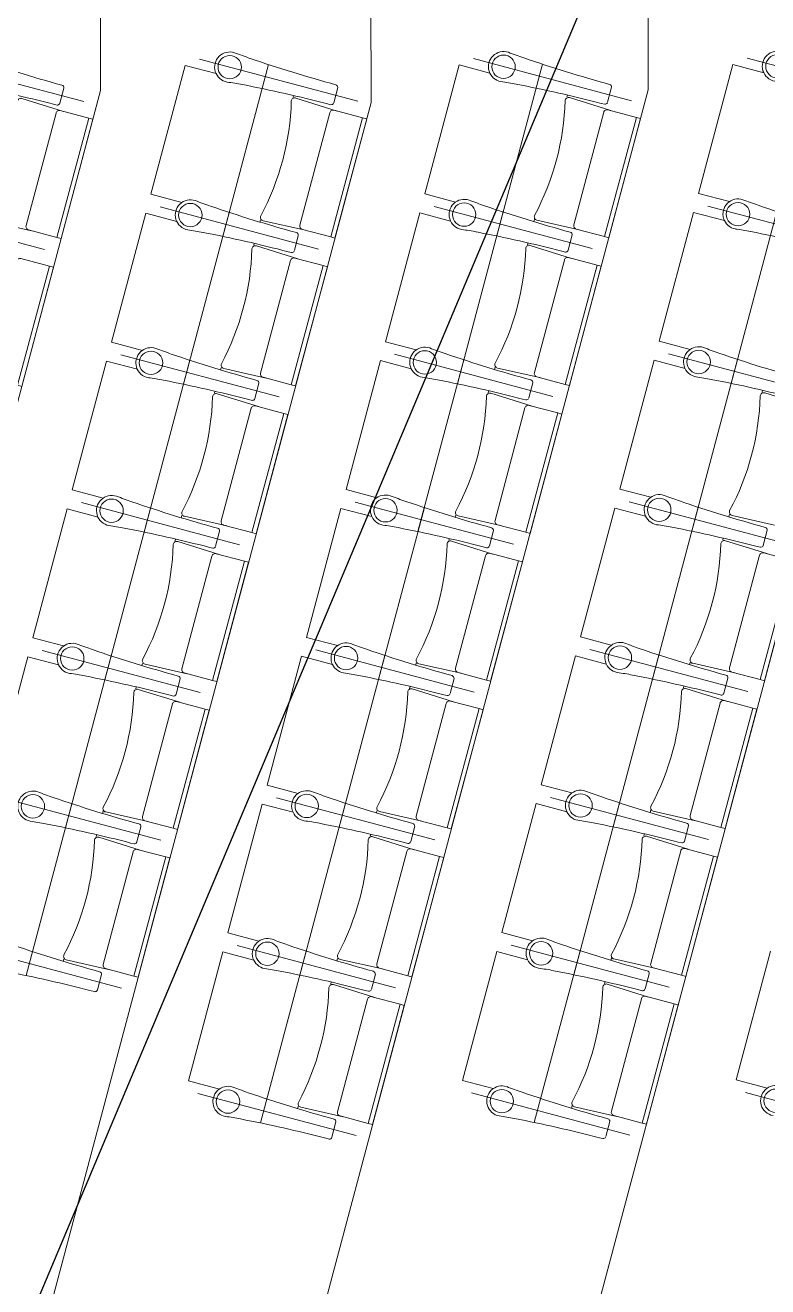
# Model space of a CAD drawing. Header units: millimetres. Extents: x 586 to 1010, y 369 to 668.
# Drawn here: x 686.327 to 689.039, y 465.201 to 469.809 of the extents above; entities that cross this region are included whole.
import ezdxf

# ---------------------------------------------------------------- set-up
doc = ezdxf.new("R2010")
doc.units = ezdxf.units.MM
doc.linetypes.add('CENTER', pattern=[2, 1.25, -0.25, 0.25, -0.25])
doc.linetypes.add('DASHED', pattern=[0.75, 0.5, -0.25])
doc.layers.add('plan line', color=7, linetype='Continuous', lineweight=15)

msp = doc.modelspace()

# ---------------------------------------------------------------- linework, layer by layer
at = {"color": 254, "lineweight": 25}
msp.add_lwpolyline([(689.8337, 492.1815), (690.1759, 488.4115), (690.4154, 484.4785), (690.0845, 476.9938), (689.3336, 473.1547), (688.3608, 469.8797), (686.2511, 464.8661), (683.9126, 461.3997), (682.5666, 460.2275), (680.996, 459.5586), (679.5611, 459.5542), (677.9508, 460.093), (676.3268, 461.1084), (674.7345, 462.5092), (671.8263, 466.1029), (669.833, 469.6129), (668.248, 474.1002), (667.65, 477.9454), (667.5806, 481.7471), (668.167, 489.4834)], dxfattribs=at)
for points in [[(671.7124, 620.7085), (706.7355, 621.773), (754.2598, 613.8303), (814.6609, 600.1481), (855.7567, 598.0104), (895.0671, 567.0647), (920.0096, 542.0176), (952.0084, 521.2476), (977.2234, 504.6526), (979.6352, 479.2339), (986.3437, 463.8549), (988.7975, 462.3853)], [(654.944, 595.4717), (670.2671, 587.3174), (714.302, 595.1648), (787.0891, 595.1648), (819.3936, 580.9441), (821.0297, 562.8505), (813.4907, 552.7881), (808.7339, 539.6711), (796.4072, 534.7059), (791.0222, 527.249), (791.0222, 507.547), (797.3007, 476.5274), (814.9752, 463.8897), (836.1481, 474.6816), (874.0221, 478.5878), (885.7286, 462.7333), (863.0042, 436.0794), (845.7887, 420.6845), (845.1044, 408.6747)], [(639.2065, 583.4381), (644.7272, 575.638), (657.7961, 553.4401), (668.4043, 543.9291), (682.5178, 548.7307), (692.9838, 555.4778), (711.9339, 556.5828), (734.3456, 532.1334), (750.593, 477.7475), (754.1369, 444.164), (776.4657, 425.4473), (782.6172, 412.2355)]]:
    msp.add_spline(points, degree=3, dxfattribs=at)
at = {"layer": 'plan line'}
for p, q in [((687.5896, 469.5266), (687.5722, 480.5826)), ((686.6015, 469.5702), (686.5842, 480.5359)), ((688.5844, 480.5391), (688.6017, 469.5734)), ((688.9112, 469.6655), (688.7859, 469.1946)), ((689.0239, 469.6355), (688.9112, 469.6655)), ((686.911, 469.6623), (686.7856, 469.1914)), ((687.0237, 469.6323), (686.911, 469.6623)), ((687.9111, 469.6639), (687.7858, 469.193)), ((688.0238, 469.6339), (687.9111, 469.6639)), ((686.4532, 469.5243), (686.4677, 469.5796)), ((688.6017, 469.5734), (687.201, 464.3126)), ((687.4534, 469.5259), (687.4678, 469.5812)), ((688.4535, 469.5275), (688.4679, 469.5828)), ((685.334, 464.8097), (686.6015, 469.5702)), ((687.3052, 469.5452), (687.307, 469.5522)), ((688.1345, 464.0641), (689.5931, 469.5423)), ((688.3053, 469.5467), (688.3072, 469.5538)), ((686.2675, 464.5612), (687.5896, 469.5266)), ((686.4429, 469.5171), (686.4304, 469.5202)), ((687.443, 469.5187), (687.4305, 469.5217)), ((688.4431, 469.5203), (688.4306, 469.5233)), ((686.7856, 469.1914), (686.8983, 469.1614)), ((687.7858, 469.193), (687.8984, 469.163)), ((688.7859, 469.1946), (688.8985, 469.1646)), ((686.7672, 469.1223), (686.6419, 468.6514)), ((686.8799, 469.0923), (686.7672, 469.1223)), ((687.7674, 469.1239), (687.642, 468.653)), ((687.88, 469.0939), (687.7674, 469.1239)), ((688.7675, 469.1255), (688.6421, 468.6546)), ((688.8801, 469.0955), (688.7675, 469.1255)), ((687.184, 469.0899), (687.1861, 469.0981)), ((688.1841, 469.0915), (688.1862, 469.0997)), ((687.3096, 468.9859), (687.324, 469.0412)), ((687.3096, 468.9859), (687.324, 469.0412)), ((688.3097, 468.9875), (688.3242, 469.0428)), ((688.3097, 468.9875), (688.3241, 469.0428)), ((687.1614, 469.0052), (687.1633, 469.0122)), ((687.2992, 468.9787), (687.2868, 468.9817)), ((687.2992, 468.9787), (687.2868, 468.9817)), ((688.1615, 469.0067), (688.1634, 469.0138)), ((688.2994, 468.9803), (688.2869, 468.9833)), ((688.2994, 468.9803), (688.2869, 468.9833)), ((687.642, 468.653), (687.7546, 468.623)), ((688.6421, 468.6546), (688.7548, 468.6246)), ((686.6419, 468.6514), (686.7545, 468.6214)), ((686.6235, 468.5824), (686.4981, 468.1115)), ((686.7361, 468.5524), (686.6235, 468.5824)), ((687.6236, 468.5839), (687.4982, 468.113)), ((687.7363, 468.5539), (687.6236, 468.5839)), ((688.0403, 468.5515), (688.0425, 468.5597)), ((688.6237, 468.5855), (688.4983, 468.1146)), ((688.7364, 468.5555), (688.6237, 468.5855)), ((687.0402, 468.5499), (687.0423, 468.5581)), ((687.0176, 468.4652), (687.0195, 468.4722)), ((687.1658, 468.4459), (687.1803, 468.5012)), ((687.1658, 468.4459), (687.1803, 468.5012)), ((688.0177, 468.4668), (688.0196, 468.4738)), ((688.1659, 468.4475), (688.1804, 468.5028)), ((688.1659, 468.4475), (688.1804, 468.5028)), ((689.0178, 468.4683), (689.0197, 468.4754)), ((687.1555, 468.4387), (687.143, 468.4418)), ((687.1555, 468.4387), (687.143, 468.4418)), ((688.1556, 468.4403), (688.1431, 468.4433)), ((688.1556, 468.4403), (688.1431, 468.4433)), ((686.4981, 468.1115), (686.6108, 468.0815)), ((687.4982, 468.113), (687.6109, 468.083)), ((688.4983, 468.1146), (688.611, 468.0846)), ((686.4797, 468.0424), (686.3543, 467.5715)), ((686.5924, 468.0124), (686.4797, 468.0424)), ((686.8964, 468.01), (686.8986, 468.0181)), ((687.4798, 468.0439), (687.3544, 467.573)), ((687.5925, 468.0139), (687.4798, 468.0439)), ((687.8965, 468.0115), (687.8987, 468.0197)), ((688.4799, 468.0455), (688.3545, 467.5746)), ((688.5926, 468.0155), (688.4799, 468.0455)), ((688.8966, 468.0131), (688.8988, 468.0213)), ((687.022, 467.906), (687.0365, 467.9612)), ((687.022, 467.906), (687.0365, 467.9612)), ((688.0221, 467.9075), (688.0366, 467.9628)), ((688.0221, 467.9075), (688.0366, 467.9628)), ((689.0222, 467.9091), (689.0367, 467.9644)), ((689.0222, 467.9091), (689.0367, 467.9644)), ((686.8738, 467.9252), (686.8757, 467.9323)), ((687.8739, 467.9268), (687.8758, 467.9338)), ((688.874, 467.9284), (688.8759, 467.9354)), ((687.0117, 467.8987), (686.9992, 467.9018)), ((687.0117, 467.8987), (686.9992, 467.9018)), ((688.0118, 467.9003), (687.9993, 467.9034)), ((688.0118, 467.9003), (687.9993, 467.9034)), ((689.0119, 467.9019), (688.9994, 467.9049)), ((689.0119, 467.9019), (688.9994, 467.9049)), ((686.3543, 467.5715), (686.467, 467.5415)), ((687.3544, 467.573), (687.4671, 467.543)), ((688.3545, 467.5746), (688.4672, 467.5446)), ((686.3359, 467.5024), (686.2105, 467.0315)), ((686.4486, 467.4724), (686.3359, 467.5024)), ((687.336, 467.504), (687.2107, 467.0331)), ((687.4487, 467.474), (687.336, 467.504)), ((688.3361, 467.5055), (688.2108, 467.0346)), ((688.4488, 467.4755), (688.3361, 467.5055)), ((686.7526, 467.47), (686.7548, 467.4781)), ((687.7527, 467.4716), (687.7549, 467.4797)), ((688.7528, 467.4731), (688.755, 467.4813)), ((686.8782, 467.366), (686.8927, 467.4213)), ((686.8783, 467.366), (686.8927, 467.4213)), ((687.8784, 467.3675), (687.8928, 467.4228)), ((687.8784, 467.3675), (687.8928, 467.4228)), ((688.8785, 467.3691), (688.8929, 467.4244)), ((688.8785, 467.3691), (688.8929, 467.4244)), ((686.7301, 467.3852), (686.7319, 467.3923)), ((686.8679, 467.3587), (686.8554, 467.3618)), ((686.8679, 467.3587), (686.8554, 467.3618)), ((687.7302, 467.3868), (687.732, 467.3938)), ((687.868, 467.3603), (687.8555, 467.3634)), ((687.868, 467.3603), (687.8555, 467.3634)), ((688.7303, 467.3884), (688.7322, 467.3954)), ((688.8681, 467.3619), (688.8556, 467.3649)), ((688.8681, 467.3619), (688.8556, 467.3649)), ((687.2107, 467.0331), (687.3233, 467.0031)), ((688.2108, 467.0346), (688.3234, 467.0046)), ((687.1923, 466.964), (687.0669, 466.4931)), ((687.3049, 466.934), (687.1923, 466.964)), ((688.1924, 466.9656), (688.067, 466.4946)), ((688.305, 466.9356), (688.1924, 466.9656)), ((686.6088, 466.93), (686.611, 466.9381)), ((687.609, 466.9316), (687.6111, 466.9397)), ((688.6091, 466.9331), (688.6112, 466.9413)), ((686.7345, 466.826), (686.7489, 466.8813)), ((686.7345, 466.826), (686.7489, 466.8813)), ((687.7346, 466.8276), (687.749, 466.8828)), ((687.7346, 466.8276), (687.749, 466.8828)), ((688.5865, 466.8484), (688.5884, 466.8554)), ((688.7347, 466.8291), (688.7492, 466.8844)), ((688.7347, 466.8291), (688.7492, 466.8844)), ((686.5863, 466.8452), (686.5882, 466.8523)), ((686.7241, 466.8187), (686.7117, 466.8218)), ((686.7241, 466.8187), (686.7117, 466.8218)), ((687.5864, 466.8468), (687.5883, 466.8539)), ((687.7242, 466.8203), (687.7118, 466.8234)), ((687.7242, 466.8203), (687.7118, 466.8234)), ((688.7244, 466.8219), (688.7119, 466.825)), ((688.7244, 466.8219), (688.7119, 466.825)), ((687.0669, 466.4931), (687.1795, 466.4631)), ((688.067, 466.4946), (688.1796, 466.4646)), ((686.4651, 466.39), (686.4672, 466.3981)), ((687.0485, 466.424), (686.9231, 465.9531)), ((687.1611, 466.394), (687.0485, 466.424)), ((687.4652, 466.3916), (687.4674, 466.3997)), ((688.0486, 466.4256), (687.9232, 465.9547)), ((688.1613, 466.3956), (688.0486, 466.4256)), ((688.4653, 466.3932), (688.4675, 466.4013)), ((689.0487, 466.4271), (688.9233, 465.9562)), ((686.5907, 466.286), (686.6052, 466.3413)), ((687.4426, 466.3068), (687.4445, 466.3139)), ((687.5908, 466.2876), (687.6053, 466.3429)), ((687.5908, 466.2876), (687.6053, 466.3429)), ((688.4427, 466.3084), (688.4446, 466.3154)), ((688.5909, 466.2891), (688.6054, 466.3444)), ((688.5909, 466.2891), (688.6054, 466.3444)), ((686.5804, 466.2788), (686.5679, 466.2818)), ((687.5805, 466.2803), (687.568, 466.2834)), ((687.5805, 466.2803), (687.568, 466.2834)), ((688.5806, 466.2819), (688.5681, 466.285)), ((688.5806, 466.2819), (688.5681, 466.285)), ((686.9231, 465.9531), (687.0358, 465.9231)), ((687.9232, 465.9547), (688.0359, 465.9247)), ((688.9233, 465.9562), (689.036, 465.9262)), ((687.3214, 465.8516), (687.3236, 465.8597)), ((688.3215, 465.8532), (688.3237, 465.8613)), ((687.447, 465.7476), (687.4615, 465.8029)), ((688.4471, 465.7492), (688.4616, 465.8045)), ((687.4367, 465.7403), (687.4242, 465.7434)), ((688.4368, 465.7419), (688.4243, 465.745))]:
    msp.add_line(p, q, dxfattribs=at)
at = {"layer": 'plan line', "linetype": 'CENTER', "ltscale": 3}
for p, q in [((686.541, 469.53), (685.9632, 469.6838)), ((687.5411, 469.5316), (686.9633, 469.6854)), ((688.5412, 469.5331), (687.9634, 469.687)), ((689.5413, 469.5347), (688.9635, 469.6886)), ((686.3972, 468.99), (685.8194, 469.1438)), ((686.3972, 468.99), (685.8194, 469.1438)), ((687.3973, 468.9916), (686.8195, 469.1454)), ((687.3973, 468.9916), (686.8195, 469.1454)), ((688.3974, 468.9931), (687.8196, 469.147)), ((688.3974, 468.9931), (687.8196, 469.147)), ((689.3975, 468.9947), (688.8197, 469.1486)), ((689.3975, 468.9947), (688.8197, 469.1486)), ((688.2537, 468.4532), (687.6758, 468.607)), ((688.2537, 468.4532), (687.6758, 468.607)), ((689.2538, 468.4547), (688.676, 468.6086)), ((689.2538, 468.4547), (688.676, 468.6086)), ((687.2535, 468.4516), (686.6757, 468.6054)), ((687.2535, 468.4516), (686.6757, 468.6054)), ((687.1098, 467.9116), (686.532, 468.0654)), ((687.1098, 467.9116), (686.532, 468.0654)), ((688.1099, 467.9132), (687.5321, 468.067)), ((688.1099, 467.9132), (687.5321, 468.067)), ((689.11, 467.9148), (688.5322, 468.0686)), ((689.11, 467.9148), (688.5322, 468.0686)), ((686.966, 467.3716), (686.3882, 467.5255)), ((686.966, 467.3716), (686.3882, 467.5255)), ((687.9661, 467.3732), (687.3883, 467.527)), ((687.9661, 467.3732), (687.3883, 467.527)), ((688.9662, 467.3748), (688.3884, 467.5286)), ((688.9662, 467.3748), (688.3884, 467.5286)), ((686.8222, 466.8316), (686.2444, 466.9855)), ((686.8222, 466.8316), (686.2444, 466.9855)), ((687.8223, 466.8332), (687.2445, 466.987)), ((687.8223, 466.8332), (687.2445, 466.987)), ((688.8224, 466.8348), (688.2446, 466.9886)), ((688.8224, 466.8348), (688.2446, 466.9886)), ((686.6784, 466.2916), (686.1006, 466.4455)), ((687.6785, 466.2932), (687.1007, 466.4471)), ((687.6785, 466.2932), (687.1007, 466.4471)), ((688.6787, 466.2948), (688.1008, 466.4486)), ((688.6787, 466.2948), (688.1008, 466.4486)), ((687.5348, 465.7532), (686.957, 465.9071)), ((688.5349, 465.7548), (687.9571, 465.9087)), ((689.535, 465.7564), (688.9572, 465.9102))]:
    msp.add_line(p, q, dxfattribs=at)
at = {"layer": 'plan line', "linetype": 'DASHED', "ltscale": 3}
for p, q in [((688.2157, 469.6668), (688.0485, 469.0392)), ((687.2156, 469.6653), (687.0484, 469.0376)), ((687.0718, 469.1253), (686.9047, 468.4976)), ((688.0719, 469.1269), (687.9048, 468.4992)), ((689.072, 469.1284), (688.9049, 468.5008)), ((686.928, 468.5853), (686.7609, 467.9576)), ((687.9281, 468.5869), (687.761, 467.9592)), ((688.9282, 468.5884), (688.7611, 467.9608)), ((686.7842, 468.0453), (686.6171, 467.4176)), ((687.7843, 468.0469), (687.6172, 467.4192)), ((688.7844, 468.0485), (688.6173, 467.4208)), ((686.6405, 467.5053), (686.4733, 466.8776)), ((687.6406, 467.5069), (687.4734, 466.8792)), ((688.6407, 467.5085), (688.4735, 466.8808)), ((686.4967, 466.9653), (686.3296, 466.3377)), ((687.4968, 466.9669), (687.3297, 466.3392)), ((688.4969, 466.9685), (688.3298, 466.3408)), ((687.353, 466.4269), (687.1859, 465.7993)), ((688.3531, 466.4285), (688.186, 465.8008))]:
    msp.add_line(p, q, dxfattribs=at)
at = {"layer": 'plan line'}
for points in [[(686.3498, 469.0585), (686.1954, 469.0936, -0.474715), (686.1867, 469.1111, 0.115865), (686.2983, 469.5306, -0.474715), (686.3146, 469.5415), (686.4658, 469.4941)], [(687.3499, 469.0601), (687.1955, 469.0951, -0.474715), (687.1868, 469.1127, 0.115865), (687.2985, 469.5321, -0.474715), (687.3148, 469.543), (687.4659, 469.4957)], [(688.35, 469.0616), (688.1956, 469.0967, -0.474715), (688.1869, 469.1143, 0.115865), (688.2986, 469.5337, -0.474715), (688.3149, 469.5446), (688.466, 469.4973)], [(686.4422, 469.0339), (686.3387, 469.0614, -0.414214), (686.3297, 469.077), (686.4392, 469.4881, -0.414214), (686.4547, 469.4971), (686.5589, 469.4694), (686.4422, 469.0339)], [(687.4423, 469.0355), (687.3389, 469.063, -0.414214), (687.3299, 469.0785), (687.4393, 469.4896, -0.414214), (687.4549, 469.4987), (687.559, 469.4709), (687.4423, 469.0355)], [(688.4424, 469.0371), (688.339, 469.0646, -0.414214), (688.33, 469.0801), (688.4394, 469.4912, -0.414214), (688.455, 469.5002), (688.5591, 469.4725), (688.4424, 469.0371)], [(687.2061, 468.5201), (687.0517, 468.5551, -0.474715), (687.043, 468.5727, 0.115865), (687.1547, 468.9922, -0.474715), (687.171, 469.0031), (687.3221, 468.9557)], [(688.2063, 468.5217), (688.0518, 468.5567, -0.474715), (688.0431, 468.5743, 0.115865), (688.1548, 468.9937, -0.474715), (688.1711, 469.0046), (688.3222, 468.9573)], [(686.2984, 468.4939), (686.195, 468.5214, -0.414214), (686.186, 468.537), (686.2954, 468.9481, -0.414214), (686.311, 468.9571), (686.4151, 468.9294), (686.2984, 468.4939)], [(687.2985, 468.4955), (687.1951, 468.523, -0.414214), (687.1861, 468.5386), (687.2955, 468.9497, -0.414214), (687.3111, 468.9587), (687.4152, 468.931), (687.2985, 468.4955)], [(688.2986, 468.4971), (688.1952, 468.5246, -0.414214), (688.1862, 468.5401), (688.2956, 468.9512, -0.414214), (688.3112, 468.9602), (688.4153, 468.9325), (688.2986, 468.4971)], [(687.0624, 467.9801), (686.9079, 468.0152, -0.474715), (686.8992, 468.0327, 0.115865), (687.0109, 468.4522, -0.474715), (687.0272, 468.4631), (687.1784, 468.4157)], [(688.0625, 467.9817), (687.9081, 468.0167, -0.474715), (687.8993, 468.0343, 0.115865), (688.011, 468.4537, -0.474715), (688.0273, 468.4647), (688.1785, 468.4173)], [(689.0626, 467.9832), (688.9082, 468.0183, -0.474715), (688.8994, 468.0359, 0.115865), (689.0111, 468.4553, -0.474715), (689.0274, 468.4662), (689.1786, 468.4189)], [(687.1547, 467.9555), (687.0513, 467.983, -0.414214), (687.0423, 467.9986), (687.1518, 468.4097, -0.414214), (687.1673, 468.4187), (687.2715, 468.391), (687.1547, 467.9555)], [(688.1548, 467.9571), (688.0514, 467.9846, -0.414214), (688.0424, 468.0002), (688.1519, 468.4113, -0.414214), (688.1674, 468.4203), (688.2716, 468.3926), (688.1548, 467.9571)], [(686.9186, 467.4401), (686.7642, 467.4752, -0.474715), (686.7554, 467.4927, 0.115865), (686.8671, 467.9122, -0.474715), (686.8834, 467.9231), (687.0346, 467.8757)], [(687.9187, 467.4417), (687.7643, 467.4767, -0.474715), (687.7556, 467.4943, 0.115865), (687.8672, 467.9138, -0.474715), (687.8835, 467.9247), (688.0347, 467.8773)], [(688.9188, 467.4433), (688.7644, 467.4783, -0.474715), (688.7557, 467.4959, 0.115865), (688.8673, 467.9153, -0.474715), (688.8837, 467.9262), (689.0348, 467.8789)], [(687.0109, 467.4155), (686.9075, 467.443, -0.414214), (686.8985, 467.4586), (687.008, 467.8697, -0.414214), (687.0235, 467.8787), (687.1277, 467.851), (687.0109, 467.4155)], [(688.0111, 467.4171), (687.9076, 467.4446, -0.414214), (687.8986, 467.4602), (688.0081, 467.8713, -0.414214), (688.0236, 467.8803), (688.1278, 467.8526), (688.0111, 467.4171)], [(689.0112, 467.4187), (688.9077, 467.4462, -0.414214), (688.8987, 467.4617), (689.0082, 467.8728, -0.414214), (689.0237, 467.8818), (689.1279, 467.8541), (689.0112, 467.4187)], [(686.7748, 466.9001), (686.6204, 466.9352, -0.474715), (686.6117, 466.9528, 0.115865), (686.7233, 467.3722, -0.474715), (686.7397, 467.3831), (686.8908, 467.3358)], [(687.7749, 466.9017), (687.6205, 466.9368, -0.474715), (687.6118, 466.9543, 0.115865), (687.7235, 467.3738, -0.474715), (687.7398, 467.3847), (687.8909, 467.3373)], [(688.775, 466.9033), (688.6206, 466.9383, -0.474715), (688.6119, 466.9559, 0.115865), (688.7236, 467.3754, -0.474715), (688.7399, 467.3863), (688.891, 467.3389)], [(686.8672, 466.8756), (686.7638, 466.9031, -0.414214), (686.7547, 466.9186), (686.8642, 467.3297, -0.414214), (686.8797, 467.3387), (686.9839, 467.311), (686.8672, 466.8756)], [(687.8673, 466.8771), (687.7639, 466.9046, -0.414214), (687.7549, 466.9202), (687.8643, 467.3313, -0.414214), (687.8799, 467.3403), (687.984, 467.3126), (687.8673, 466.8771)], [(688.8674, 466.8787), (688.764, 466.9062, -0.414214), (688.755, 466.9218), (688.8644, 467.3329, -0.414214), (688.88, 467.3419), (688.9841, 467.3142), (688.8674, 466.8787)], [(686.631, 466.3601), (686.4766, 466.3952, -0.474715), (686.4679, 466.4128, 0.115865), (686.5796, 466.8322, -0.474715), (686.5959, 466.8431), (686.747, 466.7958)], [(687.6311, 466.3617), (687.4767, 466.3968, -0.474715), (687.468, 466.4143, 0.115865), (687.5797, 466.8338, -0.474715), (687.596, 466.8447), (687.7471, 466.7974)], [(688.6313, 466.3633), (688.4768, 466.3984, -0.474715), (688.4681, 466.4159, 0.115865), (688.5798, 466.8354, -0.474715), (688.5961, 466.8463), (688.7473, 466.7989)], [(686.7234, 466.3356), (686.62, 466.3631, -0.414214), (686.611, 466.3786), (686.7204, 466.7897, -0.414214), (686.736, 466.7987), (686.8401, 466.771), (686.7234, 466.3356)], [(687.7235, 466.3371), (687.6201, 466.3647, -0.414214), (687.6111, 466.3802), (687.7205, 466.7913, -0.414214), (687.7361, 466.8003), (687.8402, 466.7726), (687.7235, 466.3371)], [(688.7236, 466.3387), (688.6202, 466.3662, -0.414214), (688.6112, 466.3818), (688.7206, 466.7929, -0.414214), (688.7362, 466.8019), (688.8403, 466.7742), (688.7236, 466.3387)], [(687.4874, 465.8217), (687.333, 465.8568, -0.474715), (687.3242, 465.8744, 0.115865), (687.4359, 466.2938, -0.474715), (687.4522, 466.3047), (687.6034, 466.2574)], [(688.4875, 465.8233), (688.3331, 465.8584, -0.474715), (688.3243, 465.8759, 0.115865), (688.436, 466.2954, -0.474715), (688.4523, 466.3063), (688.6035, 466.2589)], [(687.5797, 465.7972), (687.4763, 465.8247, -0.414214), (687.4673, 465.8402), (687.5768, 466.2513, -0.414214), (687.5923, 466.2603), (687.6965, 466.2326), (687.5797, 465.7972)], [(688.5798, 465.7987), (688.4764, 465.8262, -0.414214), (688.4674, 465.8418), (688.5769, 466.2529, -0.414214), (688.5924, 466.2619), (688.6966, 466.2342), (688.5798, 465.7987)]]:
    msp.add_lwpolyline(points, format="xyb", dxfattribs=at)
for points in [[(686.4576, 469.0298), (686.5736, 469.4654), (686.5589, 469.4694), (686.4422, 469.0339), (686.4576, 469.0298)], [(687.4577, 469.0314), (687.5737, 469.467), (687.559, 469.4709), (687.4423, 469.0355), (687.4577, 469.0314)], [(688.4579, 469.033), (688.5738, 469.4686), (688.5591, 469.4725), (688.4424, 469.0371), (688.4579, 469.033)], [(686.3138, 468.4898), (686.4298, 468.9255), (686.4151, 468.9294), (686.2984, 468.4939), (686.3138, 468.4898)], [(687.314, 468.4914), (687.43, 468.927), (687.4152, 468.931), (687.2985, 468.4955), (687.314, 468.4914)], [(688.3141, 468.493), (688.4301, 468.9286), (688.4153, 468.9325), (688.2986, 468.4971), (688.3141, 468.493)], [(687.1702, 467.9514), (687.2862, 468.3871), (687.2715, 468.391), (687.1547, 467.9555), (687.1702, 467.9514)], [(688.1703, 467.953), (688.2863, 468.3886), (688.2716, 468.3926), (688.1548, 467.9571), (688.1703, 467.953)], [(687.0264, 467.4114), (687.1424, 467.8471), (687.1277, 467.851), (687.0109, 467.4155), (687.0264, 467.4114)], [(688.0265, 467.413), (688.1425, 467.8486), (688.1278, 467.8526), (688.0111, 467.4171), (688.0265, 467.413)], [(689.0266, 467.4146), (689.1426, 467.8502), (689.1279, 467.8541), (689.0112, 467.4187), (689.0266, 467.4146)], [(686.8826, 466.8714), (686.9986, 467.3071), (686.9839, 467.311), (686.8672, 466.8756), (686.8826, 466.8714)], [(687.8827, 466.873), (687.9987, 467.3087), (687.984, 467.3126), (687.8673, 466.8771), (687.8827, 466.873)], [(688.8829, 466.8746), (688.9988, 467.3102), (688.9841, 467.3142), (688.8674, 466.8787), (688.8829, 466.8746)], [(686.7389, 466.3314), (686.8549, 466.7671), (686.8401, 466.771), (686.7234, 466.3356), (686.7389, 466.3314)], [(687.739, 466.333), (687.855, 466.7687), (687.8402, 466.7726), (687.7235, 466.3371), (687.739, 466.333)], [(688.7391, 466.3346), (688.8551, 466.7702), (688.8403, 466.7742), (688.7236, 466.3387), (688.7391, 466.3346)], [(687.5952, 465.793), (687.7112, 466.2287), (687.6965, 466.2326), (687.5797, 465.7972), (687.5952, 465.793)], [(688.5953, 465.7946), (688.7113, 466.2303), (688.6966, 466.2342), (688.5798, 465.7987), (688.5953, 465.7946)]]:
    msp.add_lwpolyline(points, dxfattribs=at)
for centre in [(687.0735, 469.6557), (688.0736, 469.6573), (689.0737, 469.6589), (687.9298, 469.1173), (687.9298, 469.1173), (688.9299, 469.1189), (688.9299, 469.1189), (686.9297, 469.1157), (686.9297, 469.1157), (686.786, 468.5757), (686.786, 468.5757), (687.7861, 468.5773), (687.7861, 468.5773), (688.7862, 468.5789), (688.7862, 468.5789), (686.6422, 468.0357), (686.6422, 468.0357), (687.6423, 468.0373), (687.6423, 468.0373), (688.6424, 468.0389), (688.6424, 468.0389), (686.4984, 467.4958), (686.4984, 467.4958), (687.4985, 467.4973), (687.4985, 467.4973), (688.4986, 467.4989), (688.4986, 467.4989), (686.3546, 466.9558), (686.3546, 466.9558), (687.3547, 466.9573), (687.3547, 466.9573), (688.3548, 466.9589), (688.3548, 466.9589), (687.211, 466.4174), (687.211, 466.4174), (688.2111, 466.4189), (688.2111, 466.4189), (687.0672, 465.8774), (688.0673, 465.8789), (689.0674, 465.8805)]:
    msp.add_circle(centre, 0.0427, dxfattribs=at)
for centre, radius, start, end in [((688.0739, 469.6576), 0.0554, 71.596, 259.6384), ((689.074, 469.6591), 0.0554, 71.596, 259.6384), ((687.8729, 474.7281), 5.3287, 251.1073, 254.6309), ((687.0738, 469.656), 0.0554, 71.596, 259.6384), ((688.4732, 473.4146), 3.9554, 249.5499, 250.418), ((688.873, 474.7297), 5.3287, 251.1073, 254.6309), ((689.4733, 473.4162), 3.9554, 249.5499, 250.418), ((689.8731, 474.7312), 5.3287, 251.1073, 254.6309), ((685.1717, 464.6847), 4.9966, 75.409, 79.0646), ((686.4581, 469.5806), 0.00967, 354.2643, 75.7147), ((686.9275, 468.6161), 0.9947, 78.8628, 82.1256), ((686.1718, 464.6863), 4.9966, 75.409, 79.0646), ((687.4582, 469.5822), 0.00967, 354.2643, 75.7147), ((687.9276, 468.6177), 0.9947, 78.8628, 82.1256), ((687.1719, 464.6879), 4.9966, 75.409, 79.0646), ((688.4583, 469.5837), 0.00967, 354.2643, 75.7147), ((686.4439, 469.5264), 0.00935, 263.5288, 336.652), ((687.4441, 469.528), 0.00935, 263.5288, 336.652), ((688.4442, 469.5295), 0.00935, 263.5288, 336.652), ((686.93, 469.116), 0.0554, 71.596, 259.6384), ((686.93, 469.116), 0.0554, 71.596, 259.6384), ((688.3294, 472.8746), 3.9554, 249.5499, 250.418), ((688.3294, 472.8746), 3.9554, 249.5499, 250.418), ((687.9301, 469.1176), 0.0554, 71.596, 259.6384), ((687.9301, 469.1176), 0.0554, 71.596, 259.6384), ((689.3296, 472.8762), 3.9554, 249.5499, 250.418), ((689.3296, 472.8762), 3.9554, 249.5499, 250.418), ((688.9302, 469.1192), 0.0554, 71.596, 259.6384), ((688.9302, 469.1192), 0.0554, 71.596, 259.6384), ((690.3297, 472.8778), 3.9554, 249.5499, 250.418), ((690.3297, 472.8778), 3.9554, 249.5499, 250.418), ((688.7292, 474.1897), 5.3287, 251.1073, 254.6309), ((688.7292, 474.1897), 5.3287, 251.1073, 254.6309), ((689.7293, 474.1912), 5.3287, 251.1073, 254.6309), ((689.7293, 474.1912), 5.3287, 251.1073, 254.6309), ((690.7294, 474.1928), 5.3287, 251.1073, 254.6309), ((690.7294, 474.1928), 5.3287, 251.1073, 254.6309), ((686.7838, 468.0762), 0.9947, 78.8628, 82.1256), ((686.7837, 468.0762), 0.9947, 78.8628, 82.1256), ((686.028, 464.1463), 4.9966, 75.409, 79.0646), ((686.028, 464.1463), 4.9966, 75.409, 79.0646), ((687.3144, 469.0422), 0.00967, 354.2643, 75.7147), ((687.3144, 469.0422), 0.00967, 354.2643, 75.7147), ((687.7839, 468.0777), 0.9947, 78.8628, 82.1256), ((687.7839, 468.0777), 0.9947, 78.8628, 82.1256), ((687.0281, 464.1479), 4.9966, 75.409, 79.0646), ((687.0281, 464.1479), 4.9966, 75.409, 79.0646), ((688.3145, 469.0438), 0.00967, 354.2643, 75.7147), ((688.3145, 469.0438), 0.00967, 354.2643, 75.7147), ((688.784, 468.0793), 0.9947, 78.8628, 82.1256), ((688.784, 468.0793), 0.9947, 78.8628, 82.1256), ((688.0282, 464.1494), 4.9966, 75.409, 79.0646), ((688.0282, 464.1494), 4.9966, 75.409, 79.0646), ((687.3003, 468.988), 0.00935, 263.5288, 336.652), ((687.3003, 468.988), 0.00935, 263.5288, 336.652), ((688.3004, 468.9896), 0.00935, 263.5288, 336.652), ((688.3004, 468.9896), 0.00935, 263.5288, 336.652), ((686.7862, 468.576), 0.0554, 71.596, 259.6384), ((686.7862, 468.576), 0.0554, 71.596, 259.6384), ((688.1857, 472.3346), 3.9554, 249.5499, 250.418), ((688.1857, 472.3346), 3.9554, 249.5499, 250.418), ((688.5854, 473.6497), 5.3287, 251.1073, 254.6309), ((688.5854, 473.6497), 5.3287, 251.1073, 254.6309), ((687.7863, 468.5776), 0.0554, 71.596, 259.6384), ((687.7863, 468.5776), 0.0554, 71.596, 259.6384), ((689.1858, 472.3362), 3.9554, 249.5499, 250.418), ((689.1858, 472.3362), 3.9554, 249.5499, 250.418), ((689.5855, 473.6513), 5.3287, 251.1073, 254.6309), ((689.5855, 473.6513), 5.3287, 251.1073, 254.6309), ((688.7864, 468.5792), 0.0554, 71.596, 259.6384), ((688.7864, 468.5792), 0.0554, 71.596, 259.6384), ((690.1859, 472.3378), 3.9554, 249.5499, 250.418), ((690.1859, 472.3378), 3.9554, 249.5499, 250.418), ((690.5856, 473.6528), 5.3287, 251.1073, 254.6309), ((690.5856, 473.6528), 5.3287, 251.1073, 254.6309), ((686.64, 467.5362), 0.9947, 78.8628, 82.1256), ((686.64, 467.5362), 0.9947, 78.8628, 82.1256), ((687.6401, 467.5377), 0.9947, 78.8628, 82.1256), ((687.6401, 467.5377), 0.9947, 78.8628, 82.1256), ((686.8844, 463.6079), 4.9966, 75.409, 79.0646), ((686.8844, 463.6079), 4.9966, 75.409, 79.0646), ((688.6402, 467.5393), 0.9947, 78.8628, 82.1256), ((688.6402, 467.5393), 0.9947, 78.8628, 82.1256), ((687.8845, 463.6095), 4.9966, 75.409, 79.0646), ((687.8845, 463.6095), 4.9966, 75.409, 79.0646), ((685.8843, 463.6063), 4.9966, 75.409, 79.0646), ((685.8843, 463.6063), 4.9966, 75.409, 79.0646), ((687.1706, 468.5022), 0.00967, 354.2643, 75.7147), ((687.1706, 468.5022), 0.00967, 354.2643, 75.7147), ((688.1708, 468.5038), 0.00967, 354.2643, 75.7147), ((688.1708, 468.5038), 0.00967, 354.2643, 75.7147), ((687.1565, 468.448), 0.00935, 263.5288, 336.652), ((687.1565, 468.448), 0.00935, 263.5288, 336.652), ((688.1566, 468.4496), 0.00935, 263.5288, 336.652), ((688.1566, 468.4496), 0.00935, 263.5288, 336.652), ((686.6424, 468.036), 0.0554, 71.596, 259.6384), ((686.6424, 468.036), 0.0554, 71.596, 259.6384), ((688.0419, 471.7947), 3.9554, 249.5499, 250.418), ((688.0419, 471.7947), 3.9554, 249.5499, 250.418), ((688.4416, 473.1097), 5.3287, 251.1073, 254.6309), ((688.4416, 473.1097), 5.3287, 251.1073, 254.6309), ((687.6426, 468.0376), 0.0554, 71.596, 259.6384), ((687.6426, 468.0376), 0.0554, 71.596, 259.6384), ((689.042, 471.7962), 3.9554, 249.5499, 250.418), ((689.042, 471.7962), 3.9554, 249.5499, 250.418), ((689.4418, 473.1113), 5.3287, 251.1073, 254.6309), ((689.4418, 473.1113), 5.3287, 251.1073, 254.6309), ((688.6427, 468.0392), 0.0554, 71.596, 259.6384), ((688.6427, 468.0392), 0.0554, 71.596, 259.6384), ((690.0421, 471.7978), 3.9554, 249.5499, 250.418), ((690.0421, 471.7978), 3.9554, 249.5499, 250.418), ((690.4419, 473.1128), 5.3287, 251.1073, 254.6309), ((690.4419, 473.1128), 5.3287, 251.1073, 254.6309), ((686.4962, 466.9962), 0.9947, 78.8628, 82.1256), ((686.4962, 466.9962), 0.9947, 78.8628, 82.1256), ((685.7405, 463.0663), 4.9966, 75.409, 79.0646), ((685.7405, 463.0663), 4.9966, 75.409, 79.0646), ((687.0269, 467.9622), 0.00967, 354.2643, 75.7147), ((687.0269, 467.9622), 0.00967, 354.2643, 75.7147), ((687.4963, 466.9978), 0.9947, 78.8628, 82.1256), ((687.4963, 466.9978), 0.9947, 78.8628, 82.1256), ((686.7406, 463.0679), 4.9966, 75.409, 79.0646), ((686.7406, 463.0679), 4.9966, 75.409, 79.0646), ((688.027, 467.9638), 0.00967, 354.2643, 75.7147), ((688.027, 467.9638), 0.00967, 354.2643, 75.7147), ((688.4964, 466.9993), 0.9947, 78.8628, 82.1256), ((688.4964, 466.9993), 0.9947, 78.8628, 82.1256), ((687.7407, 463.0695), 4.9966, 75.409, 79.0646), ((687.7407, 463.0695), 4.9966, 75.409, 79.0646), ((689.0271, 467.9654), 0.00967, 354.2643, 75.7147), ((689.0271, 467.9654), 0.00967, 354.2643, 75.7147), ((687.0127, 467.908), 0.00935, 263.5288, 336.652), ((687.0127, 467.908), 0.00935, 263.5288, 336.652), ((688.0129, 467.9096), 0.00935, 263.5288, 336.652), ((688.0129, 467.9096), 0.00935, 263.5288, 336.652), ((689.013, 467.9112), 0.00935, 263.5288, 336.652), ((689.013, 467.9112), 0.00935, 263.5288, 336.652), ((686.4987, 467.496), 0.0554, 71.596, 259.6384), ((686.4987, 467.496), 0.0554, 71.596, 259.6384), ((687.8981, 471.2547), 3.9554, 249.5499, 250.418), ((687.8981, 471.2547), 3.9554, 249.5499, 250.418), ((687.4988, 467.4976), 0.0554, 71.596, 259.6384), ((687.4988, 467.4976), 0.0554, 71.596, 259.6384), ((688.8982, 471.2562), 3.9554, 249.5499, 250.418), ((688.8982, 471.2562), 3.9554, 249.5499, 250.418), ((688.4989, 467.4992), 0.0554, 71.596, 259.6384), ((688.4989, 467.4992), 0.0554, 71.596, 259.6384), ((689.8983, 471.2578), 3.9554, 249.5499, 250.418), ((689.8983, 471.2578), 3.9554, 249.5499, 250.418), ((688.2979, 472.5697), 5.3287, 251.1073, 254.6309), ((688.2979, 472.5697), 5.3287, 251.1073, 254.6309), ((689.298, 472.5713), 5.3287, 251.1073, 254.6309), ((689.298, 472.5713), 5.3287, 251.1073, 254.6309), ((690.2981, 472.5729), 5.3287, 251.1073, 254.6309), ((690.2981, 472.5729), 5.3287, 251.1073, 254.6309), ((686.3524, 466.4562), 0.9947, 78.8628, 82.1256), ((686.3524, 466.4562), 0.9947, 78.8628, 82.1256), ((685.5967, 462.5263), 4.9966, 75.409, 79.0646), ((685.5967, 462.5263), 4.9966, 75.409, 79.0646), ((686.8831, 467.4222), 0.00967, 354.2643, 75.7147), ((686.8831, 467.4222), 0.00967, 354.2643, 75.7147), ((687.3525, 466.4578), 0.9947, 78.8628, 82.1256), ((687.3525, 466.4578), 0.9947, 78.8628, 82.1256), ((686.5968, 462.5279), 4.9966, 75.409, 79.0646), ((686.5968, 462.5279), 4.9966, 75.409, 79.0646), ((687.8832, 467.4238), 0.00967, 354.2643, 75.7147), ((687.8832, 467.4238), 0.00967, 354.2643, 75.7147), ((688.3526, 466.4594), 0.9947, 78.8628, 82.1256), ((688.3526, 466.4594), 0.9947, 78.8628, 82.1256), ((687.5969, 462.5295), 4.9966, 75.409, 79.0646), ((687.5969, 462.5295), 4.9966, 75.409, 79.0646), ((688.8833, 467.4254), 0.00967, 354.2643, 75.7147), ((688.8833, 467.4254), 0.00967, 354.2643, 75.7147), ((686.869, 467.368), 0.00935, 263.5288, 336.652), ((686.869, 467.368), 0.00935, 263.5288, 336.652), ((687.8691, 467.3696), 0.00935, 263.5288, 336.652), ((687.8691, 467.3696), 0.00935, 263.5288, 336.652), ((688.8692, 467.3712), 0.00935, 263.5288, 336.652), ((688.8692, 467.3712), 0.00935, 263.5288, 336.652), ((686.3549, 466.9561), 0.0554, 71.596, 259.6384), ((686.3549, 466.9561), 0.0554, 71.596, 259.6384), ((687.7543, 470.7147), 3.9554, 249.5499, 250.418), ((687.7543, 470.7147), 3.9554, 249.5499, 250.418), ((687.355, 466.9576), 0.0554, 71.596, 259.6384), ((687.355, 466.9576), 0.0554, 71.596, 259.6384), ((688.7545, 470.7163), 3.9554, 249.5499, 250.418), ((688.7545, 470.7163), 3.9554, 249.5499, 250.418), ((688.3551, 466.9592), 0.0554, 71.596, 259.6384), ((688.3551, 466.9592), 0.0554, 71.596, 259.6384), ((689.7546, 470.7178), 3.9554, 249.5499, 250.418), ((689.7546, 470.7178), 3.9554, 249.5499, 250.418), ((688.1541, 472.0297), 5.3287, 251.1073, 254.6309), ((688.1541, 472.0297), 5.3287, 251.1073, 254.6309), ((689.1542, 472.0313), 5.3287, 251.1073, 254.6309), ((689.1542, 472.0313), 5.3287, 251.1073, 254.6309), ((690.1543, 472.0329), 5.3287, 251.1073, 254.6309), ((690.1543, 472.0329), 5.3287, 251.1073, 254.6309), ((686.2086, 465.9162), 0.9947, 78.8628, 82.1256), ((686.2086, 465.9162), 0.9947, 78.8628, 82.1256), ((687.2088, 465.9178), 0.9947, 78.8628, 82.1256), ((687.2088, 465.9178), 0.9947, 78.8628, 82.1256), ((688.2089, 465.9194), 0.9947, 78.8628, 82.1256), ((688.2089, 465.9194), 0.9947, 78.8628, 82.1256), ((685.4529, 461.9863), 4.9966, 75.409, 79.0646), ((685.4529, 461.9863), 4.9966, 75.409, 79.0646), ((686.7393, 466.8822), 0.00967, 354.2643, 75.7147), ((686.7393, 466.8822), 0.00967, 354.2643, 75.7147), ((686.453, 461.9879), 4.9966, 75.409, 79.0646), ((686.453, 461.9879), 4.9966, 75.409, 79.0646), ((687.7394, 466.8838), 0.00967, 354.2643, 75.7147), ((687.7394, 466.8838), 0.00967, 354.2643, 75.7147), ((687.4531, 461.9895), 4.9966, 75.409, 79.0646), ((687.4531, 461.9895), 4.9966, 75.409, 79.0646), ((688.7395, 466.8854), 0.00967, 354.2643, 75.7147), ((688.7395, 466.8854), 0.00967, 354.2643, 75.7147), ((686.7252, 466.828), 0.00935, 263.5288, 336.652), ((686.7252, 466.828), 0.00935, 263.5288, 336.652), ((687.7253, 466.8296), 0.00935, 263.5288, 336.652), ((687.7253, 466.8296), 0.00935, 263.5288, 336.652), ((688.7254, 466.8312), 0.00935, 263.5288, 336.652), ((688.7254, 466.8312), 0.00935, 263.5288, 336.652), ((688.0103, 471.4897), 5.3287, 251.1073, 254.6309), ((687.2112, 466.4176), 0.0554, 71.596, 259.6384), ((687.2112, 466.4176), 0.0554, 71.596, 259.6384), ((688.6107, 470.1763), 3.9554, 249.5499, 250.418), ((688.6107, 470.1763), 3.9554, 249.5499, 250.418), ((689.0104, 471.4913), 5.3287, 251.1073, 254.6309), ((689.0104, 471.4913), 5.3287, 251.1073, 254.6309), ((688.2113, 466.4192), 0.0554, 71.596, 259.6384), ((688.2113, 466.4192), 0.0554, 71.596, 259.6384), ((689.6108, 470.1778), 3.9554, 249.5499, 250.418), ((689.6108, 470.1778), 3.9554, 249.5499, 250.418), ((690.0105, 471.4929), 5.3287, 251.1073, 254.6309), ((690.0105, 471.4929), 5.3287, 251.1073, 254.6309), ((685.3091, 461.4464), 4.9966, 75.409, 79.0646), ((686.5955, 466.3422), 0.00967, 354.2643, 75.7147), ((687.065, 465.3778), 0.9947, 78.8628, 82.1256), ((687.065, 465.3778), 0.9947, 78.8628, 82.1256), ((686.3093, 461.4479), 4.9966, 75.409, 79.0646), ((686.3093, 461.4479), 4.9966, 75.409, 79.0646), ((687.5956, 466.3438), 0.00967, 354.2643, 75.7147), ((687.5956, 466.3438), 0.00967, 354.2643, 75.7147), ((688.0651, 465.3794), 0.9947, 78.8628, 82.1256), ((688.0651, 465.3794), 0.9947, 78.8628, 82.1256), ((687.3094, 461.4495), 4.9966, 75.409, 79.0646), ((687.3094, 461.4495), 4.9966, 75.409, 79.0646), ((688.5958, 466.3454), 0.00967, 354.2643, 75.7147), ((688.5958, 466.3454), 0.00967, 354.2643, 75.7147), ((686.5814, 466.288), 0.00935, 263.5288, 336.652), ((687.5815, 466.2896), 0.00935, 263.5288, 336.652), ((687.5815, 466.2896), 0.00935, 263.5288, 336.652), ((688.5816, 466.2912), 0.00935, 263.5288, 336.652), ((688.5816, 466.2912), 0.00935, 263.5288, 336.652), ((687.0674, 465.8777), 0.0554, 71.596, 259.6384), ((688.0676, 465.8792), 0.0554, 71.596, 259.6384), ((689.0677, 465.8808), 0.0554, 71.596, 259.6384), ((688.4669, 469.6363), 3.9554, 249.5499, 250.418), ((688.8667, 470.9513), 5.3287, 251.1073, 254.6309), ((689.467, 469.6379), 3.9554, 249.5499, 250.418), ((689.8668, 470.9529), 5.3287, 251.1073, 254.6309), ((686.9212, 464.8378), 0.9947, 78.8628, 82.1256), ((686.1655, 460.9079), 4.9966, 75.409, 79.0646), ((687.4519, 465.8038), 0.00967, 354.2643, 75.7147), ((687.9213, 464.8394), 0.9947, 78.8628, 82.1256), ((687.1656, 460.9095), 4.9966, 75.409, 79.0646), ((688.452, 465.8054), 0.00967, 354.2643, 75.7147), ((687.4378, 465.7496), 0.00935, 263.5288, 336.652), ((688.4379, 465.7512), 0.00935, 263.5288, 336.652)]:
    msp.add_arc(centre, radius, start, end, dxfattribs=at)

doc.saveas('drawing.dxf')
